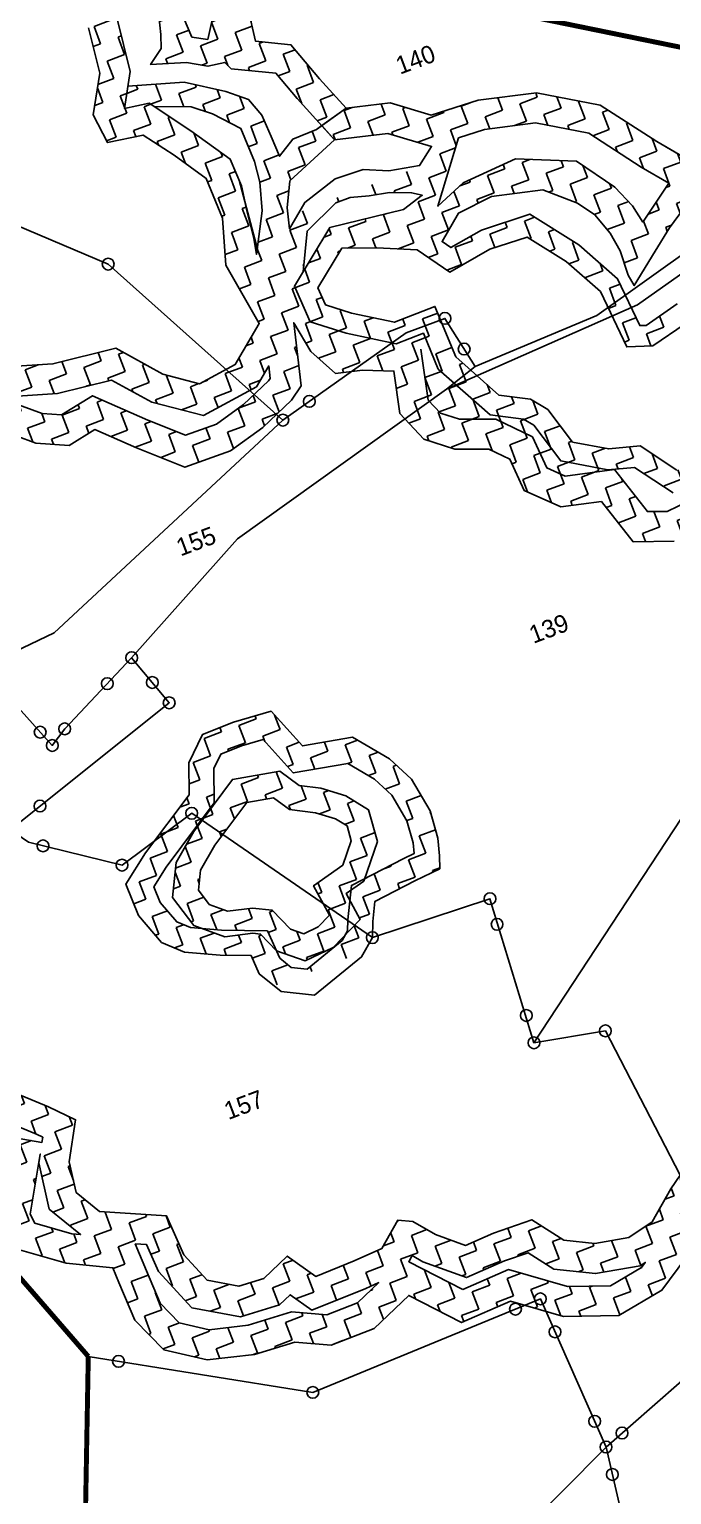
# Model space of a CAD drawing. Header units: metres. Extents: x -219 to 311408, y 87 to 1936973.
# Drawn here: x 308331 to 308670, y 1934869 to 1935642 of the extents above; entities that cross this region are included whole.
import ezdxf

# ---------------------------------------------------------------- set-up
doc = ezdxf.new("R2010")
doc.units = ezdxf.units.M
doc.header["$LTSCALE"] = 0.3
doc.header["$MEASUREMENT"] = 0
doc.layers.get('0').update_dxf_attribs({"linetype": 'CONTINUOUS'})
for name, color, linetype in [('POLY_HATCH', 12, 'CONTINUOUS'), ('POLY_PARCEL', 6, 'CONTINUOUS'), ('POLY_WATER', 4, 'CONTINUOUS'), ('SYM_LOGO', 1, 'CONTINUOUS'), ('SYM_STONE', 1, 'CONTINUOUS'), ('TEXT_PARCEL', 7, 'CONTINUOUS'), ('V_BOUND_LINE', 7, 'CONTINUOUS')]:
    doc.layers.add(name, color=color, linetype=linetype)
doc.styles.add('TEXT_MAP', font='')
doc.styles.get('TEXT_MAP').set_extended_font_data('Kruti Dev 050')
pattern_1 = [(0, (0, 0), (1.875, 1.875), [1.875, -1.875]), (90, (1.875, 0), (-1.875, 1.875), [1.875, -1.875])]

# ---------------------------------------------------------------- blocks, each defined once
blk = doc.blocks.new('STONE')
blk.add_circle((0, 0), 0.851)
blk = doc.blocks.new('7')
at = {"layer": 'POLY_HATCH'}
h = blk.add_hatch(dxfattribs=at)
h.set_pattern_fill('ZIGZAG', color=256, scale=15, style=0)
h.set_pattern_definition(pattern_1)
h.paths.add_polyline_path([(407.94, 635.16), (405.85, 639.91), (402.52, 643.24), (398.49, 643.6), (397.48, 641.66), (400.91, 640.58), (403.32, 638.18), (405.01, 634.34), (405.67, 629.18), (405.72, 624.22), (405.16, 619.56), (403.06, 615.83), (403.42, 612.71), (407.05, 612.15), (409.26, 609.13), (411.46, 605.8), (411.61, 601.46), (410.96, 599.31), (413.94, 599.31), (414.15, 601.15), (414.54, 603.85), (414.44, 606.76), (411.73, 610.85), (408.75, 614.94), (406.24, 615.33), (408.08, 618.61), (408.74, 624.05), (408.69, 629.39)])
h.paths.add_polyline_path([(420.47, 628.92), (418.26, 631.33), (417.13, 631.98), (414.61, 633.08), (411.61, 633.55), (411.92, 634.66), (412.4, 636.08), (412.71, 637.81), (412.56, 639.39), (411.37, 641.67), (410.03, 643.64), (407.9, 645.14), (405.77, 646.56), (402.54, 647.51), (398.75, 647.68), (398.28, 645.16), (401.75, 645.24), (404.98, 644.22), (406.96, 642.72), (408.38, 640.75), (409.32, 638.7), (409.72, 637.12), (409.95, 635.86), (409.72, 634.52), (409.01, 633.1), (410.43, 629.24), (411.92, 626.87), (412.63, 624.98), (412.79, 622.85), (412.32, 621.04), (411.85, 619.7), (410.27, 618.55), (413.74, 617.45), (415.63, 616.34), (417.37, 616.11), (417.75, 615.26), (421.81, 613.26), (422.91, 610.12), (424.28, 606.68), (427.22, 607.44), (425.74, 611.17), (424.25, 615.42), (421.03, 617.01), (421.49, 620.43), (421.64, 624.98)])
h.paths.add_polyline_path([(412.79, 629.14), (410.82, 632.29), (415.23, 630.18), (417.77, 627.4), (418.19, 626), (417.76, 620.7), (416.58, 618.89), (415.16, 619.68), (415, 624.01), (414.45, 625.75), (414.13, 627.4)], flags=16)
h.paths.add_polyline_path([(424.99, 604.88), (424.28, 606.68), (423.64, 606.51), (421.06, 606.41), (419.2, 605.28), (419.1, 607.44), (419, 609.81), (418.28, 611.77), (416.42, 613.32), (412.81, 615.69), (407.36, 617.33), (406.24, 615.33), (408.75, 614.94), (409.11, 614.45), (412.6, 613.11), (414.36, 611.67), (416.52, 609.3), (416.63, 605.69), (416.42, 603.52), (415.59, 600.74), (414.84, 599.31), (417.87, 599.31), (418.07, 600.12), (419.31, 602.6)])
h.paths.add_polyline_path([(407.41, 658.74), (407, 660.61), (406.09, 662.59), (404.65, 664.03), (402.07, 665.58), (400.52, 664.75), (402.79, 662.38), (403.82, 661.25), (404.13, 659.8), (403.62, 658.15), (403.1, 656.4), (402.48, 655.06), (405.89, 651.82), (406.43, 651.27), (400.65, 650.7), (400.96, 648.65), (404.67, 648.33), (407.74, 648.1), (410.25, 647.35), (414, 643.04), (415.79, 639.03), (415.3, 634.53), (418.32, 634.34), (418.88, 639.51), (416.58, 644.68), (412.53, 649.33), (411.64, 650.25), (408.93, 650.3), (408.64, 653.32), (408.49, 653.47), (405.06, 655.58), (407.23, 656.51)])
h = blk.add_hatch(dxfattribs=at)
h.set_pattern_fill('ZIGZAG', color=256, scale=15, style=0)
h.set_pattern_definition(pattern_1)
h.paths.add_polyline_path([(439.97, 603.5), (435, 603.76), (431.57, 606.37), (427.22, 607.44), (424.28, 606.68), (424.99, 604.88), (430.24, 603.59), (433.92, 600.79), (431.98, 599.31), (435.76, 599.31), (436.79, 600.65), (439.54, 600.5), (444.55, 599.31), (450.33, 599.31), (445.75, 602.12)])
h = blk.add_hatch(dxfattribs=at)
h.set_pattern_fill('ZIGZAG', color=256, scale=15, style=0)
h.set_pattern_definition(pattern_1)
h.paths.add_polyline_path([(472.88, 583.5), (468.53, 586.62), (463.77, 588.52), (459.01, 588.77), (455.38, 593.22), (451.33, 598.69), (450.33, 599.31), (444.57, 599.31), (449.25, 596.43), (452.99, 591.37), (455.05, 588.86), (451.21, 586.1), (450.81, 588), (449.81, 590.41), (447.1, 594.21), (441.4, 596.61), (435.59, 596.21), (432.38, 594.91), (435.76, 599.31), (419.07, 599.31), (417.55, 598.06), (417.87, 599.31), (414.84, 599.31), (413.53, 596.82), (413.84, 598.47), (413.94, 599.31), (410.96, 599.31), (410.23, 596.9), (411.3, 590.2), (407.57, 587.19), (403.52, 586.62), (400.4, 588.82), (396.87, 592.97), (390.37, 593.73), (386.84, 594.81), (384.74, 598.03), (384.32, 599.31), (379.68, 599.31), (377.73, 596.55), (373.68, 593.84), (370.25, 591.23), (367.03, 591.59), (364.11, 592.66), (361.5, 591.18), (358.17, 591.23), (355.87, 592.71), (352.75, 594.81), (349.93, 597.62), (349.66, 599.31), (347.12, 599.31), (347.11, 596.18), (350.82, 592.47), (354.21, 590.19), (357.26, 588.22), (360.33, 588.18), (358.23, 586.59), (356.18, 586.73), (352.57, 588.43), (348.58, 591.67), (344.94, 595.05), (344.02, 598.42), (343.78, 598.98), (343.96, 599.31), (341.13, 599.31), (340.87, 598.49), (342.25, 593.43), (346.6, 589.39), (350.95, 585.86), (355.41, 583.76), (359.14, 583.5), (361.65, 585.4), (364.88, 584.22), (369.94, 583.86), (375.52, 587.29), (379.77, 593.07), (382.71, 589.65), (385.92, 586.86), (388.99, 585.45), (391.99, 586.03), (395.27, 582.82), (399.17, 579.27), (404.04, 579.17), (407.94, 580.24), (411.63, 581.79), (413.05, 582.79), (414.6, 589.03), (415.19, 585.69), (416.74, 582.75), (419.4, 582.1), (422.34, 580.89), (421.4, 576.65), (422.75, 573.37), (425.34, 571.34), (428.55, 570.13), (430.17, 568.44), (430.41, 564.96), (433.28, 562.09), (437.32, 561.16), (438.87, 556.23), (442.77, 554.82), (446.33, 555.13), (449.19, 549.57), (453.3, 545.95), (458.24, 543.71), (462.69, 543.47), (466.66, 545.09), (468.42, 538.57), (470.52, 536.05), (474.98, 533.46), (479.5, 532.33), (483.75, 533.05), (488.13, 534.19), (490.72, 535.95), (492.2, 537.78), (492.79, 539.05), (494.07, 538.88), (493.89, 536.15), (491.58, 531.5), (489.48, 528.01), (489.53, 527.03), (493.13, 527.03), (492.51, 527.21), (494.23, 530.04), (496.87, 535.36), (497.26, 541.49), (496.89, 541.54), (497.19, 541.55), (502.27, 543.8), (506.41, 547.55), (507.94, 551.88), (509.65, 555.34), (513.14, 557.27), (515.78, 560.38), (515.41, 565.61), (513.12, 570.1), (508.7, 571.79), (502.6, 570.31), (497.42, 568.06), (494.53, 565.56), (492.6, 565.65), (487.73, 569.95), (481.03, 569.21), (477.93, 568.02), (474.64, 570.53), (470.16, 568.79), (468.44, 567.91), (467.89, 569.16), (465.29, 573.54), (461.92, 575.7), (456.25, 576.12), (451.52, 577.14), (447.81, 576.22), (447.2, 576.42), (446.78, 581.64), (444.32, 586.23), (440.78, 590.88), (435.64, 591.09), (432.12, 590.54), (431.52, 591.41), (434.08, 593.51), (437.79, 593.91), (442.9, 592.71), (445.7, 590.21), (446.9, 588.5), (447.71, 586.2), (448.01, 584.2), (447.91, 581.6), (448.11, 580.4), (451.31, 582.9), (453.51, 584.6), (455.52, 585.9), (457.52, 585.83), (463.11, 585.53), (467.07, 583.96), (470.19, 581.72), (470.77, 579.12), (470.62, 578.38), (471.58, 576.17), (472.09, 574.82), (473.29, 576.34), (473.85, 579.16)])
h.paths.add_polyline_path([(463.73, 572.04), (466.01, 568.2), (467.4, 565.03), (471.02, 566.87), (474.3, 568.15), (477.58, 565.65), (481.53, 567.15), (487.04, 567.76), (491.76, 563.59), (495.27, 563.42), (498.55, 566.26), (503.27, 568.31), (508.56, 569.59), (511.62, 568.42), (513.34, 565.03), (513.62, 561.09), (511.78, 558.92), (508.06, 556.87), (506, 552.7), (504.61, 548.75), (501.11, 545.58), (496.71, 543.64), (490.98, 543.47), (484.81, 541.31), (480.26, 541.87), (475.47, 544.97), (474.75, 551.7), (473.13, 554.09), (470.19, 552.81), (466.01, 551.98), (461.07, 552.03), (456.56, 554.31), (453.61, 557.48), (452.89, 562.31), (448.72, 561.14), (445.55, 561.42), (442.94, 565.03), (439.88, 565.87), (436.71, 567.81), (435.54, 571.76), (434.26, 573.37), (431.42, 574.87), (428.7, 580.04), (428.53, 585.54), (424.14, 585.48), (420.41, 587.87), (418.24, 589.6), (418.13, 591.48), (421.8, 594.37), (425.14, 593.15), (428.87, 591.54), (431.15, 588.26), (435.76, 588.98), (439.71, 588.82), (442.55, 585.09), (444.72, 581.04), (445.22, 574.87), (447.72, 574.04), (451.56, 574.98), (455.95, 574.04), (461.23, 573.65)], flags=16)
h.paths.add_polyline_path([(451.16, 559.65), (451.63, 556.52), (455.28, 552.6), (460.55, 549.93), (466.21, 549.87), (470.82, 550.79), (472.37, 551.46), (472.71, 550.95), (473.49, 543.75), (479.52, 539.84), (485.04, 539.16), (490.38, 541.03), (489.62, 539.38), (488.66, 538.19), (486.87, 536.98), (483.11, 536), (479.62, 535.41), (476.13, 536.29), (472.5, 538.39), (471.16, 540), (468.68, 549.17), (462.18, 546.52), (458.97, 546.69), (454.96, 548.51), (451.61, 551.46), (448.08, 558.31), (443.17, 557.88), (441.3, 558.56), (439.67, 563.75), (439.03, 563.92), (434.92, 566.44), (433.64, 570.77), (432.89, 571.72), (429.87, 573.32), (426.61, 579.49), (426.49, 583.41), (423.54, 583.37), (419.19, 586.16), (416.2, 588.53), (415.97, 592.46), (417.29, 593.5), (419.13, 597.22), (422.84, 598.87), (424.39, 598.87), (426.25, 598.36), (428.31, 597.94), (430.37, 597.12), (431.3, 596.5), (429.03, 595.83), (421.42, 596.75), (415.97, 592.46), (416.2, 588.53), (419.19, 586.16), (423.54, 583.37), (426.49, 583.41), (426.61, 579.49), (429.87, 573.32), (432.89, 571.72), (433.64, 570.77), (434.92, 566.44), (439.03, 563.92), (441.67, 563.2), (444.41, 559.41), (448.92, 559.02)], flags=16)
h.paths.add_polyline_path([(410.7, 585.84), (410.39, 584.61), (410.16, 584.44), (406.95, 583.09), (403.67, 582.19), (400.37, 582.26), (397.34, 585.02), (392.97, 589.3), (389.37, 588.59), (387.57, 589.42), (384.85, 591.79), (381.12, 596.13), (381.85, 597.15), (381.99, 596.72), (384.91, 592.24), (389.75, 590.77), (395.34, 590.11), (398.35, 586.58), (402.76, 583.47), (408.81, 584.31)], flags=16)
h.paths.add_polyline_path([(374.74, 590.55), (372.06, 587.37), (367.96, 586.37), (362.52, 588.29), (364.38, 589.34), (367.9, 588.99)], flags=16)
h = blk.add_hatch(dxfattribs=at)
h.set_pattern_fill('ZIGZAG', color=256, scale=15, style=0)
h.set_pattern_definition(pattern_1)
h.paths.add_polyline_path([(410.09, 538), (409.45, 541.68), (408.09, 544.39), (405.38, 547.74), (400.34, 548.71), (398.6, 553.1), (394.66, 553.42), (391.3, 553.36), (388.97, 551.16), (387.88, 548.13), (381.68, 544.19), (378.71, 541.93), (378.77, 538.51), (380, 535.16), (381.81, 533.42), (385.1, 531.87), (388, 530.71), (388.13, 528.71), (389.1, 527.03), (398.87, 527.03), (400.11, 528.09), (400.73, 529.61), (401.63, 531.42), (406.15, 531.93), (408.93, 532.19), (409.38, 533.42), (409.83, 535.16)])
h.paths.add_polyline_path([(407.33, 535.59), (407.07, 534.56), (405.89, 534.45), (401.46, 533.94), (401.3, 533.75), (399.78, 533.36), (399.31, 532.43), (399.6, 530.25), (397.65, 529.32), (397.14, 528.88), (392.8, 527.44), (391.37, 528.17), (390.62, 529.46), (390.57, 530.25), (389.66, 532.41), (388.95, 532.77), (386.17, 533.42), (384.33, 535.02), (383.26, 535.53), (382.17, 536.57), (381.29, 538.99), (381.26, 540.7), (383.12, 542.12), (389.96, 546.46), (391.15, 549.74), (392.32, 550.85), (394.58, 550.89), (396.83, 550.71), (398.5, 546.49), (403.99, 545.43), (405.95, 543.01), (407.02, 540.88), (407.54, 537.89)], flags=16)
h.paths.add_polyline_path([(401.57, 538), (399.89, 536), (396.4, 535.09), (396.85, 531.74), (395.37, 531.03), (393.75, 530.9), (392.65, 531.8), (391.62, 534.26), (389.81, 535.16), (387.36, 535.74), (385.87, 537.03), (385.36, 538.77), (386.26, 540.58), (388.52, 542.45), (393.04, 545.35), (395.75, 544.84), (396.85, 543.16), (399.18, 541.93), (400.86, 540.64), (401.7, 539.55)], flags=0)
h.paths.add_polyline_path([(404.3, 540.31), (402.66, 542.44), (400.55, 544.07), (398.61, 545.09), (397.28, 547.12), (392.52, 548.03), (387.03, 544.5), (384.24, 542.19), (382.65, 539.01), (383.66, 535.61), (384.33, 535.02), (386.11, 534.19), (390.42, 532.46), (390.57, 530.25), (392.94, 528.3), (396.04, 528.55), (397.65, 529.32), (398, 529.62), (398.42, 530.65), (399.31, 532.43), (399.21, 533.21), (399.78, 533.36), (399.98, 533.77), (401.46, 533.94), (404.02, 536.99)], flags=0)
h = blk.add_hatch(dxfattribs=at)
h.set_pattern_fill('ZIGZAG', color=256, scale=15, style=0)
h.set_pattern_definition(pattern_1)
h.paths.add_polyline_path([(405.11, 495.73), (401, 495.83), (397.93, 495.66), (395.48, 497.76), (393.79, 499.8), (392.44, 500.45), (389.92, 498.35), (386.85, 498.18), (382.67, 498.07), (380.7, 501.01), (377.7, 499.73), (375.04, 499.9), (372.25, 501.59), (370.97, 504.8), (370.73, 509.11), (364.55, 511.91), (363, 514.56), (363.44, 517.7), (365.55, 521.46), (363.44, 523.63), (361.27, 525.67), (361.07, 527.03), (358.02, 527.03), (358.44, 524.18), (361.33, 521.48), (361.82, 520.97), (361.56, 520.51), (355.79, 523.89), (354.87, 525.63), (355.11, 527.03), (352.05, 527.03), (351.72, 525.14), (353.51, 521.72), (357.46, 519.42), (354.74, 514.76), (355.2, 511.44), (359.55, 508.22), (363.8, 506.12), (363.85, 504.53), (364.01, 500.39), (365.7, 496.55), (369.43, 494.05), (374.09, 492.87), (378.34, 492.62), (381.67, 491.03), (386.32, 491.08), (390.78, 492.97), (394.82, 488.52), (400.2, 488.78), (404.65, 485.45), (409.92, 483.56), (414.89, 484.43), (418.32, 486.63), (420.31, 483.2), (424.36, 480.49), (428.81, 479.93), (429.59, 480.23), (429.59, 483.46), (428.44, 483.02), (425.44, 483.4), (422.57, 485.32), (419.78, 490.11), (420.87, 491.02), (422.58, 489.09), (426.09, 486.76), (429.59, 486.85), (429.59, 489.2), (427.24, 489.62), (424.58, 491.38), (422.47, 493.76), (420.72, 494.64), (419.37, 493.69), (416.43, 491.24), (413.64, 490.59), (410.22, 491.24), (407.42, 492.66)])
h.paths.add_polyline_path([(396.89, 492.58), (401.05, 492.81), (403.58, 492.75), (405.44, 490.28), (409.23, 488.36), (413.7, 487.5), (414.32, 487.65), (413.77, 487.3), (410.19, 486.67), (406.09, 488.14), (401.13, 491.84), (396.1, 491.6), (391.98, 496.14), (392.53, 496.6), (393.32, 495.64)], flags=16)
h.paths.add_polyline_path([(388.41, 495.24), (385.69, 494.09), (382.33, 494.05), (379.11, 495.59), (374.55, 495.87), (370.68, 496.84), (368.1, 498.57), (367, 501.08), (366.87, 504.64), (366.77, 507.59), (367.82, 507.12), (367.99, 504.14), (369.82, 499.53), (374.11, 496.94), (378.22, 496.67), (379.59, 497.25), (381.09, 495.02), (386.97, 495.16)], flags=16)
h.paths.add_polyline_path([(361.93, 510.41), (361.13, 510.8), (358.02, 513.11), (357.87, 514.14), (360.98, 519.47), (360.54, 518.68), (359.86, 513.95)], flags=16)
at = {"layer": 'POLY_HATCH', "color": 12, "lineweight": 0}
for p, q in [((405.72, 624.22), (405.16, 619.56)), ((408.08, 618.61), (408.74, 624.05)), ((405.16, 619.56), (403.06, 615.83)), ((406.24, 615.33), (408.08, 618.61)), ((407.36, 617.33), (406.24, 615.33)), ((412.81, 615.69), (407.36, 617.33)), ((403.06, 615.83), (403.42, 612.71)), ((406.24, 615.33), (408.75, 614.94)), ((408.75, 614.94), (406.24, 615.33)), ((408.75, 614.94), (409.11, 614.45)), ((411.73, 610.85), (408.75, 614.94)), ((416.42, 613.32), (412.81, 615.69)), ((409.11, 614.45), (412.6, 613.11)), ((412.6, 613.11), (414.36, 611.67)), ((418.28, 611.77), (416.42, 613.32)), ((403.42, 612.71), (407.05, 612.15)), ((407.05, 612.15), (409.26, 609.13)), ((414.36, 611.67), (416.52, 609.3)), ((419, 609.81), (418.28, 611.77)), ((414.44, 606.76), (411.73, 610.85)), ((409.26, 609.13), (411.46, 605.8)), ((416.52, 609.3), (416.63, 605.69)), ((419.1, 607.44), (419, 609.81)), ((419.2, 605.28), (419.1, 607.44)), ((427.22, 607.44), (424.28, 606.68)), ((431.57, 606.37), (427.22, 607.44)), ((411.46, 605.8), (411.61, 601.46)), ((414.54, 603.85), (414.44, 606.76)), ((416.63, 605.69), (416.42, 603.52)), ((421.06, 606.41), (419.2, 605.28)), ((423.64, 606.51), (421.06, 606.41)), ((424.28, 606.68), (423.64, 606.51)), ((424.28, 606.68), (424.99, 604.88)), ((424.99, 604.88), (424.28, 606.68)), ((435, 603.76), (431.57, 606.37)), ((419.31, 602.6), (424.99, 604.88)), ((424.99, 604.88), (430.24, 603.59)), ((414.15, 601.15), (414.54, 603.85)), ((416.42, 603.52), (415.59, 600.74)), ((430.24, 603.59), (433.92, 600.79)), ((439.97, 603.5), (435, 603.76)), ((445.75, 602.12), (439.97, 603.5)), ((411.61, 601.46), (410.23, 596.9)), ((418.07, 600.12), (419.31, 602.6)), ((451.33, 598.69), (445.75, 602.12)), ((415.59, 600.74), (413.53, 596.82)), ((413.84, 598.47), (414.15, 601.15)), ((417.55, 598.06), (418.07, 600.12)), ((419.93, 600.02), (417.55, 598.06)), ((423.64, 601.15), (419.93, 600.02)), ((426.63, 601.05), (423.64, 601.15)), ((429.01, 600.02), (426.63, 601.05)), ((432.1, 599.4), (429.01, 600.02)), ((433.92, 600.79), (432.1, 599.4)), ((413.53, 596.82), (413.84, 598.47)), ((455.38, 593.22), (451.33, 598.69)), ((410.23, 596.9), (411.3, 590.2)), ((390.37, 593.73), (386.84, 594.81)), ((434.08, 593.51), (437.79, 593.91)), ((437.79, 593.91), (442.9, 592.71)), ((396.87, 592.97), (390.37, 593.73)), ((400.4, 588.82), (396.87, 592.97)), ((431.52, 591.41), (434.08, 593.51)), ((442.9, 592.71), (445.7, 590.21)), ((459.01, 588.77), (455.38, 593.22)), ((432.12, 590.54), (431.52, 591.41)), ((435.64, 591.09), (432.12, 590.54)), ((440.78, 590.88), (435.64, 591.09)), ((444.32, 586.23), (440.78, 590.88)), ((382.71, 589.65), (385.92, 586.86)), ((411.3, 590.2), (407.57, 587.19)), ((445.7, 590.21), (446.9, 588.5)), ((403.52, 586.62), (400.4, 588.82)), ((413.05, 582.79), (414.6, 589.03)), ((414.6, 589.03), (415.19, 585.69)), ((446.9, 588.5), (447.71, 586.2)), ((385.92, 586.86), (388.99, 585.45)), ((407.57, 587.19), (403.52, 586.62)), ((388.99, 585.45), (391.99, 586.03)), ((391.99, 586.03), (395.27, 582.82)), ((415.19, 585.69), (416.74, 582.75)), ((446.78, 581.64), (444.32, 586.23)), ((447.71, 586.2), (448.01, 584.2)), ((453.51, 584.6), (455.52, 585.9)), ((448.01, 584.2), (447.91, 581.6)), ((451.31, 582.9), (453.51, 584.6)), ((395.27, 582.82), (399.17, 579.27)), ((411.63, 581.79), (413.05, 582.79)), ((416.74, 582.75), (419.4, 582.1)), ((419.4, 582.1), (422.34, 580.89)), ((448.11, 580.4), (451.31, 582.9)), ((407.94, 580.24), (411.63, 581.79)), ((422.34, 580.89), (421.4, 576.65)), ((447.2, 576.42), (446.78, 581.64)), ((447.91, 581.6), (448.11, 580.4)), ((399.17, 579.27), (404.04, 579.17)), ((404.04, 579.17), (407.94, 580.24)), ((421.4, 576.65), (422.75, 573.37)), ((447.81, 576.22), (447.2, 576.42)), ((451.52, 577.14), (447.81, 576.22)), ((422.75, 573.37), (425.34, 571.34)), ((425.34, 571.34), (428.55, 570.13)), ((428.55, 570.13), (430.17, 568.44)), ((430.17, 568.44), (430.41, 564.96)), ((430.41, 564.96), (433.28, 562.09)), ((433.28, 562.09), (437.32, 561.16)), ((437.32, 561.16), (438.87, 556.23)), ((438.87, 556.23), (442.77, 554.82)), ((363.44, 523.63), (361.27, 525.67)), ((365.55, 521.46), (363.44, 523.63)), ((363.44, 517.7), (365.55, 521.46)), ((363, 514.56), (363.44, 517.7)), ((364.55, 511.91), (363, 514.56)), ((355.2, 511.44), (359.55, 508.22)), ((370.73, 509.11), (364.55, 511.91)), ((359.55, 508.22), (363.8, 506.12)), ((370.97, 504.8), (370.73, 509.11)), ((363.8, 506.12), (363.85, 504.53)), ((363.85, 504.53), (364.01, 500.39)), ((372.25, 501.59), (370.97, 504.8)), ((375.04, 499.9), (372.25, 501.59)), ((380.7, 501.01), (377.7, 499.73)), ((382.67, 498.07), (380.7, 501.01)), ((364.01, 500.39), (365.7, 496.55)), ((377.7, 499.73), (375.04, 499.9)), ((392.44, 500.45), (389.92, 498.35)), ((393.79, 499.8), (392.44, 500.45)), ((395.48, 497.76), (393.79, 499.8)), ((386.85, 498.18), (382.67, 498.07)), ((389.92, 498.35), (386.85, 498.18)), ((397.93, 495.66), (395.48, 497.76)), ((365.7, 496.55), (369.43, 494.05)), ((401, 495.83), (397.93, 495.66)), ((405.11, 495.73), (401, 495.83)), ((407.42, 492.66), (405.11, 495.73)), ((420.72, 494.64), (419.37, 493.69)), ((369.43, 494.05), (374.09, 492.87)), ((419.37, 493.69), (416.43, 491.24)), ((374.09, 492.87), (378.34, 492.62)), ((378.34, 492.62), (381.67, 491.03)), ((386.32, 491.08), (390.78, 492.97)), ((390.78, 492.97), (394.82, 488.52)), ((410.22, 491.24), (407.42, 492.66)), ((381.67, 491.03), (386.32, 491.08)), ((413.64, 490.59), (410.22, 491.24)), ((416.43, 491.24), (413.64, 490.59)), ((394.82, 488.52), (400.2, 488.78)), ((400.2, 488.78), (404.65, 485.45)), ((414.89, 484.43), (418.32, 486.63)), ((404.65, 485.45), (409.92, 483.56)), ((409.92, 483.56), (414.89, 484.43))]:
    blk.add_line(p, q, dxfattribs=at)
at = {"layer": 'POLY_HATCH'}
for points in [[(442.77, 554.82), (438.87, 556.23), (437.32, 561.16), (433.28, 562.09), (430.41, 564.96), (430.17, 568.44), (428.55, 570.13), (425.34, 571.34), (422.75, 573.37), (421.4, 576.65), (422.34, 580.89), (419.4, 582.1), (416.74, 582.75), (415.19, 585.69), (414.6, 589.03), (413.05, 582.79), (411.63, 581.79), (407.94, 580.24), (404.04, 579.17), (399.17, 579.27), (395.27, 582.82), (391.99, 586.03), (388.99, 585.45), (385.92, 586.86), (382.71, 589.65)], [(386.84, 594.81), (390.37, 593.73), (396.87, 592.97), (400.4, 588.82), (403.52, 586.62), (407.57, 587.19), (411.3, 590.2), (410.23, 596.9), (411.61, 601.46), (411.46, 605.8), (409.26, 609.13), (407.05, 612.15), (403.42, 612.71), (403.06, 615.83), (405.16, 619.56), (405.72, 624.22)], [(408.74, 624.05), (408.08, 618.61), (406.24, 615.33), (408.75, 614.94), (411.73, 610.85), (414.44, 606.76), (414.54, 603.85), (414.15, 601.15), (413.84, 598.47), (413.53, 596.82), (415.59, 600.74), (416.42, 603.52), (416.63, 605.69), (416.52, 609.3), (414.36, 611.67), (412.6, 613.11), (409.11, 614.45)], [(424.99, 604.88), (419.31, 602.6), (418.07, 600.12), (417.55, 598.06), (419.93, 600.02), (423.64, 601.15), (426.63, 601.05), (429.01, 600.02), (432.1, 599.4), (433.92, 600.79), (430.24, 603.59), (424.99, 604.88), (422.91, 610.12), (421.81, 613.26), (417.75, 615.26), (417.37, 616.11), (415.63, 616.34), (413.74, 617.45), (410.27, 618.55), (411.85, 619.7), (412.32, 621.04), (412.79, 622.85)], [(421.49, 620.43), (421.03, 617.01), (424.25, 615.42), (425.74, 611.17), (427.22, 607.44), (431.57, 606.37), (435, 603.76), (439.97, 603.5), (445.75, 602.12), (451.33, 598.69), (455.38, 593.22), (459.01, 588.77), (463.77, 588.52), (468.53, 586.62), (472.88, 583.5), (473.85, 579.16), (473.29, 576.34), (472.09, 574.82), (471.58, 576.17), (470.62, 578.38), (470.51, 580.3)], [(407.36, 617.33), (412.81, 615.69), (416.42, 613.32), (418.28, 611.77), (419, 609.81), (419.1, 607.44), (419.2, 605.28), (421.06, 606.41), (423.64, 606.51), (427.22, 607.44)], [(417.29, 593.5), (419.13, 597.22), (422.84, 598.87), (424.39, 598.87), (426.25, 598.36), (428.31, 597.94), (430.37, 597.12), (431.3, 596.5), (429.03, 595.83), (421.42, 596.75), (415.97, 592.46), (416.2, 588.53), (419.19, 586.16), (423.54, 583.37), (426.49, 583.41), (426.61, 579.49), (429.87, 573.32), (432.89, 571.72), (433.64, 570.77), (434.92, 566.44), (439.03, 563.92), (441.67, 563.2), (444.41, 559.41)], [(448.08, 558.31), (443.17, 557.88), (441.3, 558.56), (439.68, 563.71), (434.8, 564.84), (433.34, 566.29), (433.1, 569.74), (430.25, 572.71), (426.84, 574), (425.24, 575.25), (424.55, 576.92), (425.67, 582.01)], [(420.72, 494.64), (419.37, 493.69), (416.43, 491.24), (413.64, 490.59), (410.22, 491.24), (407.42, 492.66), (405.11, 495.73), (401, 495.83), (397.93, 495.66), (395.48, 497.76), (393.79, 499.8), (392.44, 500.45), (389.92, 498.35), (386.85, 498.18), (382.67, 498.07), (380.7, 501.01), (377.7, 499.73), (375.04, 499.9), (372.25, 501.59), (370.97, 504.8), (370.73, 509.11), (364.55, 511.91), (363, 514.56), (363.44, 517.7), (365.55, 521.46), (363.44, 523.63), (361.27, 525.67)], [(355.2, 511.44), (359.55, 508.22), (363.8, 506.12), (363.85, 504.53), (364.01, 500.39), (365.7, 496.55), (369.43, 494.05), (374.09, 492.87), (378.34, 492.62), (381.67, 491.03), (386.32, 491.08), (390.78, 492.97), (394.82, 488.52), (400.2, 488.78), (404.65, 485.45), (409.92, 483.56), (414.89, 484.43), (418.32, 486.63)], [(451.52, 577.14), (447.81, 576.22), (447.2, 576.42), (446.78, 581.64), (444.32, 586.23), (440.78, 590.88), (435.64, 591.09), (432.12, 590.54), (431.52, 591.41), (434.08, 593.51), (437.79, 593.91), (442.9, 592.71), (445.7, 590.21), (446.9, 588.5), (447.71, 586.2), (448.01, 584.2), (447.91, 581.6), (448.11, 580.4), (451.31, 582.9), (453.51, 584.6), (455.52, 585.9)], [(445.55, 561.42), (442.94, 565.03), (439.88, 565.87), (436.71, 567.81), (435.54, 571.76), (434.26, 573.37), (431.42, 574.87), (428.7, 580.04), (428.53, 585.54), (424.14, 585.48), (420.41, 587.87), (418.24, 589.6), (418.13, 591.48), (421.8, 594.37), (425.14, 593.15), (428.87, 591.54), (431.15, 588.26), (435.76, 588.98), (439.71, 588.82), (442.55, 585.09), (444.72, 581.04), (445.22, 574.87), (447.72, 574.04), (451.56, 574.98)], [(392.59, 524.7), (389.55, 526.25), (388.13, 528.71), (388, 530.71), (385.1, 531.87), (381.81, 533.42), (380, 535.16), (378.77, 538.51), (378.71, 541.93), (381.68, 544.19), (387.88, 548.13), (388.97, 551.16), (391.3, 553.36), (394.66, 553.42), (398.6, 553.1), (400.34, 548.71), (405.38, 547.74), (408.09, 544.39), (409.45, 541.68), (410.09, 538), (409.83, 535.16), (409.38, 533.42), (408.93, 532.19), (406.15, 531.93), (401.63, 531.42), (400.73, 529.61), (400.11, 528.09), (398.4, 526.64), (392.59, 524.7)], [(392.65, 531.8), (393.75, 530.9), (395.37, 531.03), (396.85, 531.74), (396.4, 535.09), (399.89, 536), (401.57, 538), (401.7, 539.55), (400.86, 540.64), (399.18, 541.93), (396.85, 543.16), (395.75, 544.84), (393.04, 545.35), (388.52, 542.45), (386.26, 540.58), (385.36, 538.77), (385.87, 537.03), (387.36, 535.74), (389.81, 535.16), (391.62, 534.26), (392.65, 531.8)]]:
    blk.add_lwpolyline(points, dxfattribs=at)
for points in [[(418.19, 626), (417.76, 620.7), (416.58, 618.89), (415.16, 619.68), (415, 624.01), (414.45, 625.75), (414.13, 627.4), (412.79, 629.14), (410.82, 632.29), (415.23, 630.18), (417.77, 627.4)], [(436.79, 600.65), (439.54, 600.5), (444.58, 599.3), (449.25, 596.43), (452.99, 591.37), (455.05, 588.86), (451.21, 586.1), (450.81, 588), (449.81, 590.41), (447.1, 594.21), (441.4, 596.61), (435.59, 596.21), (432.38, 594.91)], [(395.34, 590.11), (398.35, 586.58), (402.76, 583.47), (408.81, 584.31), (410.7, 585.84), (410.39, 584.61), (410.16, 584.44), (406.95, 583.09), (403.67, 582.19), (400.37, 582.26), (397.34, 585.02), (392.97, 589.3), (389.37, 588.59), (387.57, 589.42), (384.85, 591.79), (381.12, 596.13), (381.85, 597.15), (381.99, 596.72), (384.91, 592.24), (389.75, 590.77)], [(392.8, 527.44), (391.37, 528.17), (390.62, 529.46), (390.42, 532.46), (386.11, 534.19), (383.26, 535.53), (382.17, 536.57), (381.29, 538.99), (381.26, 540.7), (383.12, 542.12), (389.96, 546.46), (391.15, 549.74), (392.32, 550.85), (394.58, 550.89), (396.83, 550.71), (398.5, 546.49), (403.99, 545.43), (405.95, 543.01), (407.02, 540.88), (407.54, 537.89), (407.33, 535.59), (407.07, 534.56), (405.89, 534.45), (399.98, 533.77), (398.42, 530.65), (398, 529.62), (397.14, 528.88)], [(390.57, 530.25), (392.94, 528.3), (396.04, 528.55), (399.6, 530.25), (399.21, 533.21), (401.3, 533.75), (404.02, 536.99), (404.3, 540.31), (402.66, 542.44), (400.55, 544.07), (398.61, 545.09), (397.28, 547.12), (392.52, 548.03), (387.03, 544.5), (384.24, 542.19), (382.65, 539.01), (383.66, 535.61), (386.17, 533.42), (388.95, 532.77), (389.66, 532.41)], [(355.12, 527.08), (358.77, 531.62), (358.78, 531.61), (357.71, 529.05), (358.44, 524.18), (361.33, 521.48), (361.82, 520.97), (361.56, 520.51), (355.79, 523.89), (354.87, 525.63)], [(357.87, 514.14), (360.98, 519.47), (360.54, 518.68), (359.86, 513.95), (361.93, 510.41), (361.13, 510.8), (358.02, 513.11)], [(366.87, 504.64), (366.77, 507.59), (367.82, 507.12), (367.99, 504.14), (369.82, 499.53), (374.11, 496.94), (378.22, 496.67), (379.59, 497.25), (381.09, 495.02), (386.97, 495.16), (388.41, 495.24), (385.69, 494.09), (382.33, 494.05), (379.11, 495.59), (374.55, 495.87), (370.68, 496.84), (368.1, 498.57), (367, 501.08)], [(396.1, 491.6), (391.98, 496.14), (392.53, 496.6), (393.32, 495.64), (396.89, 492.58), (401.05, 492.81), (403.58, 492.75), (405.44, 490.28), (409.23, 488.36), (413.7, 487.5), (414.32, 487.65), (413.77, 487.3), (410.19, 486.67), (406.09, 488.14), (401.13, 491.84)]]:
    blk.add_lwpolyline(points, close=True, dxfattribs=at)
at = {"layer": 'POLY_PARCEL'}
for points in [[(382.64, 616.92), (399.15, 601.19), (410.1, 580.21)], [(430.18, 578.44), (429.05, 584.05), (424.86, 584.07), (410.1, 580.21)], [(410.1, 580.21), (380.88, 568.27), (373.85, 567.66), (374.67, 562.85), (376.7, 557.67), (378.46, 558.8), (387.33, 563.14)], [(387.33, 563.14), (401.59, 570.61), (426.68, 577.31)], [(371, 549.36), (369.74, 551.2), (389.27, 557.54), (387.33, 563.14)], [(371, 549.36), (379.02, 543.87), (387.46, 546.29), (400.11, 528.09), (412.61, 527.57), (411.63, 512.38)], [(411.63, 512.38), (437.12, 530.93), (442.46, 530.49), (477.41, 531.29)], [(411.63, 512.38), (418.81, 510.96), (420.72, 494.64), (418.26, 485.46), (422.4, 478.48), (404.03, 471.59)], [(404.03, 471.59), (403.1, 487.94), (378.25, 487.21), (358.31, 498.62)], [(404.03, 471.59), (386.5, 463.57)], [(404.03, 471.59), (402.95, 463.55), (410.75, 455.48), (411.11, 454.09), (412.86, 452.39)]]:
    blk.add_lwpolyline(points, dxfattribs=at)
at = {"layer": 'POLY_WATER'}
for points in [[(472.74, 592.99), (469.58, 578.73), (455.47, 580.47), (447.73, 578.47), (426.68, 577.31)], [(430.18, 578.44), (443.52, 578.89), (455.52, 582.1), (468.34, 580.86), (472.74, 592.99)], [(426.68, 577.31), (430.18, 578.44)]]:
    blk.add_lwpolyline(points, dxfattribs=at)
at = {"layer": 'SYM_LOGO'}
blk.add_lwpolyline([(414.52, 604.45), (413.79, 597.15)], dxfattribs=at)
at = {"layer": 'V_BOUND_LINE', "const_width": 0.5}
for points in [[(418.72, 672.22), (422.72, 658.3), (427.08, 639.9), (438.94, 614.7), (446.2, 610.61), (469.07, 596.2), (472.44, 595.1)], [(327.29, 552.12), (328.1, 542.17), (342.18, 542.35), (358.31, 498.62)], [(358.31, 498.62), (343.71, 461.92)]]:
    blk.add_lwpolyline(points, dxfattribs=at)
at = {"layer": 'SYM_STONE', "xscale": 0.7, "yscale": 0.7, "zscale": 0.7}
for p in [(399.15, 601.19), (429.05, 584.05), (410.1, 580.21), (413.27, 581.04), (429.77, 580.47), (387.33, 563.14), (384.1, 561.56), (376.03, 559.36), (388.4, 560.06), (378.46, 558.8), (376.7, 557.67), (389.27, 557.54), (373.37, 552.38), (372.24, 548.51), (387.46, 546.29), (379.02, 543.87), (400.11, 528.09), (412.61, 527.57), (412.37, 524.9), (411.88, 515.24), (411.63, 512.38), (418.81, 510.96), (360.99, 497.07), (378.25, 487.21), (400.38, 487.86), (403.1, 487.94), (403.31, 484.3), (403.87, 474.43), (406.04, 472.34), (404.03, 471.59), (403.65, 468.77)]:
    blk.add_blockref('STONE', p, dxfattribs=at)
at = {"layer": 'TEXT_PARCEL', "style": 'TEXT_MAP'}
for s, p in [('140', (433.49, 608.69)), ('155', (395.56, 570.96)), ('139', (425.8, 550.12)), ('157', (379.98, 515.97))]:
    blk.add_text(s, height=1.8, dxfattribs=at).set_placement(p)

msp = doc.modelspace()

# ---------------------------------------------------------------- block references
at = {"xscale": 5.22030005190954, "yscale": 5.22030005190954, "zscale": 5.22030005190954, "rotation": 20.6667085191896}
msp.add_blockref('7', (307530.67, 1931846.34), dxfattribs=at)

doc.saveas('drawing.dxf')
